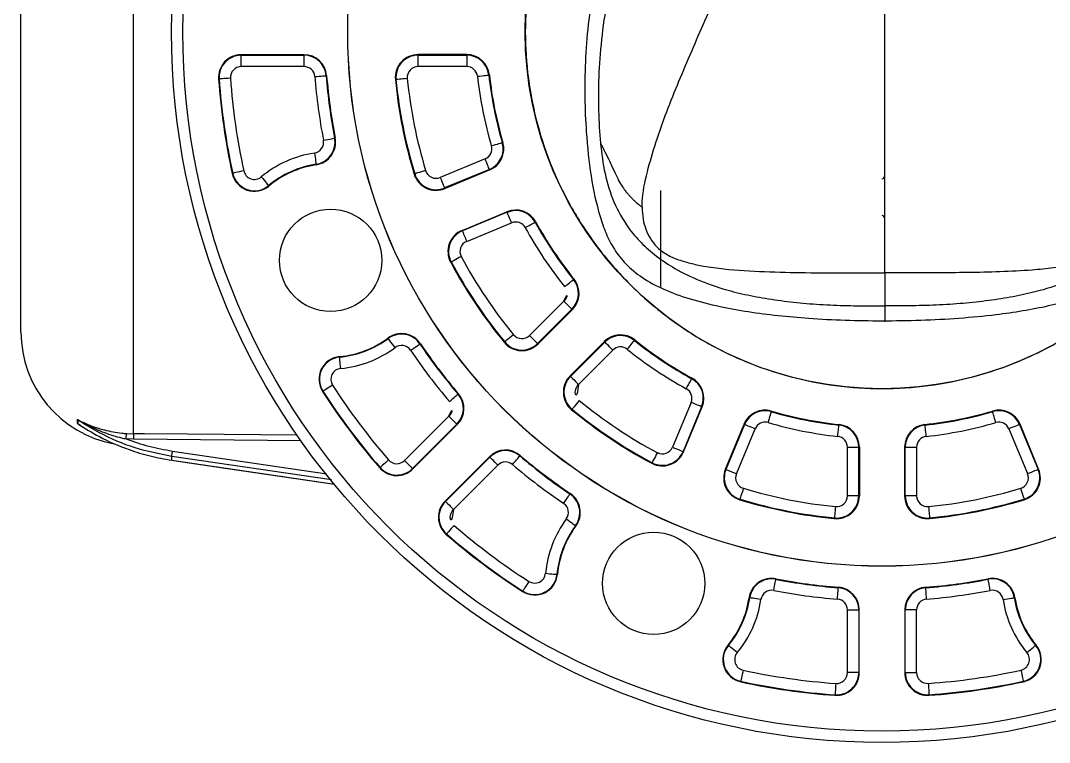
# Model space of a CAD drawing. Header units: millimetres. Extents: x 441156 to 441876, y 4514765 to 4515211.
# Drawn here: x 441241.6366 to 441241.8732, y 4514794.3662 to 4514794.5322 of the extents above; entities that cross this region are included whole.
import ezdxf

# ---------------------------------------------------------------- set-up
doc = ezdxf.new("R2010")
doc.units = ezdxf.units.MM
doc.layers.add('-LYNKA_PISCINA', color=7, linetype='Continuous', lineweight=18)
doc.layers.add('05 ESQUEMAS HIDRAULICOS nuevos_dwg _6_', color=7, linetype='Continuous', lineweight=18, true_color=0x767676)

# ---------------------------------------------------------------- blocks, each defined once
blk = doc.blocks.new('05 ESQUEMAS HIDRAULICOS nuevos_dwg_A$C47CE04E0-1107655-01_ARQ_CUARTO DEPURADORA')
at = {"layer": '-LYNKA_PISCINA', "lineweight": 25}
for p, q in [((53.379, 41.113), (53.379, 86.069)), ((68.579, 42.152), (68.579, 41.57)), ((54.376, 39.503), (54.376, 39.571)), ((54.382, 39.568), (54.382, 39.499)), ((58.312, 39.201), (55.361, 39.227)), ((58.842, 38.511), (56.033, 38.925)), ((56.033, 38.858), (58.9, 38.435))]:
    blk.add_line(p, q, dxfattribs=at)
at = {"layer": '-LYNKA_PISCINA', "lineweight": 25, "flags": 128}
for points in [[(58.24, 39.296), (56.311, 39.313), (55.551, 39.32), (55.361, 39.321), (55.361, 39.318), (55.361, 39.311), (55.361, 39.302), (55.361, 39.29), (55.361, 39.276), (55.361, 39.261), (55.361, 39.244), (55.361, 39.227), (55.229, 39.232), (55.23, 39.249), (55.231, 39.266), (55.233, 39.281), (55.234, 39.295), (55.234, 39.307), (55.235, 39.316), (55.236, 39.323), (55.236, 39.326), (55.361, 39.321), (55.361, 60.409), (55.236, 60.409)], [(58.36, 45.982), (58.36, 45.782), (57.257, 45.782), (57.257, 45.982)], [(61.223, 45.982), (61.223, 45.782), (60.368, 45.782), (60.368, 45.982)], [(58.551, 45.606), (58.59, 45.609), (58.627, 45.612), (58.661, 45.615), (58.691, 45.617), (58.716, 45.619), (58.735, 45.621), (58.746, 45.622), (58.75, 45.622), (58.759, 45.623)], [(61.413, 45.612), (61.451, 45.616), (61.488, 45.62), (61.523, 45.624), (61.553, 45.627), (61.577, 45.63), (61.596, 45.632), (61.607, 45.633), (61.611, 45.634), (61.622, 45.635)], [(57.066, 45.578), (57.028, 45.575), (56.991, 45.572), (56.956, 45.57), (56.926, 45.568), (56.901, 45.566), (56.883, 45.565), (56.871, 45.564), (56.867, 45.564), (56.858, 45.563)], [(60.178, 45.573), (60.139, 45.569), (60.102, 45.565), (60.068, 45.562), (60.038, 45.559), (60.013, 45.556), (59.994, 45.555), (59.983, 45.553), (59.979, 45.553), (59.968, 45.552)], [(58.703, 44.486), (58.741, 44.493), (58.778, 44.501), (58.812, 44.507), (58.841, 44.513), (58.866, 44.518), (58.884, 44.521), (58.895, 44.523), (58.9, 44.524), (58.908, 44.526)], [(61.656, 44.388), (61.693, 44.399), (61.729, 44.409), (61.762, 44.419), (61.791, 44.427), (61.815, 44.434), (61.833, 44.439), (61.844, 44.443), (61.848, 44.444), (61.858, 44.447)], [(58.544, 44.26), (58.55, 44.222), (58.555, 44.185), (58.56, 44.151), (58.565, 44.121), (58.569, 44.097), (58.571, 44.078), (58.573, 44.067), (58.574, 44.063), (58.575, 44.054)], [(61.622, 43.973), (61.621, 43.977), (61.616, 43.987), (61.609, 44.005), (61.6, 44.028), (61.588, 44.055), (61.575, 44.087), (61.561, 44.122), (61.546, 44.158), (60.756, 43.831), (60.771, 43.795), (60.785, 43.76), (60.799, 43.728), (60.81, 43.701), (60.82, 43.678), (60.827, 43.66), (60.831, 43.65), (60.833, 43.646)], [(57.3, 43.948), (57.262, 43.94), (57.226, 43.932), (57.192, 43.925), (57.163, 43.919), (57.138, 43.913), (57.12, 43.909), (57.109, 43.907), (57.105, 43.906), (57.096, 43.904)], [(57.609, 43.842), (57.634, 43.812), (57.658, 43.783), (57.68, 43.757), (57.699, 43.734), (57.715, 43.714), (57.727, 43.7), (57.734, 43.691), (57.737, 43.688), (57.743, 43.681)], [(60.5, 43.952), (60.463, 43.94), (60.427, 43.93), (60.394, 43.92), (60.365, 43.911), (60.342, 43.904), (60.324, 43.898), (60.313, 43.895), (60.309, 43.894), (60.299, 43.89)], [(61.146, 42.891), (61.147, 42.887), (61.152, 42.876), (61.159, 42.859), (61.168, 42.836), (61.18, 42.808), (61.193, 42.776), (61.207, 42.742), (61.222, 42.706), (62.012, 43.033), (61.997, 43.069), (61.983, 43.103), (61.969, 43.135), (61.958, 43.163), (61.948, 43.186), (61.941, 43.203), (61.937, 43.214), (61.935, 43.218), (61.146, 42.891), (61.142, 42.9), (61.931, 43.227), (61.935, 43.218)], [(62.253, 42.948), (62.287, 42.967), (62.319, 42.985), (62.35, 43.001), (62.376, 43.016), (62.398, 43.028), (62.414, 43.037), (62.424, 43.042), (62.428, 43.044), (62.437, 43.049)], [(61.127, 42.439), (61.092, 42.421), (61.059, 42.403), (61.029, 42.387), (61.002, 42.373), (60.98, 42.361), (60.964, 42.352), (60.954, 42.347), (60.95, 42.345), (60.941, 42.34)], [(62.946, 41.91), (62.976, 41.935), (63.005, 41.958), (63.032, 41.979), (63.056, 41.998), (63.075, 42.014), (63.09, 42.026), (63.099, 42.033), (63.102, 42.035), (63.11, 42.042)], [(68.266, 42.152), (68.579, 42.152), (68.579, 41.57), (68.579, 41.293)], [(62.469, 40.91), (63.074, 41.514), (63.081, 41.506), (62.477, 40.902), (62.469, 40.91), (62.466, 40.913), (62.458, 40.921), (62.445, 40.934), (62.427, 40.951), (62.406, 40.973), (62.382, 40.997), (62.355, 41.024), (62.328, 41.051), (62.932, 41.655), (62.96, 41.628), (62.986, 41.601), (63.01, 41.577), (63.032, 41.556), (63.049, 41.538), (63.062, 41.525), (63.071, 41.517), (63.074, 41.514)], [(59.962, 40.837), (59.939, 40.869), (59.917, 40.899), (59.896, 40.926), (59.878, 40.951), (59.863, 40.971), (59.852, 40.986), (59.845, 40.995), (59.843, 40.998), (59.838, 41.005)], [(62.045, 41.065), (62.015, 41.04), (61.986, 41.017), (61.959, 40.995), (61.936, 40.976), (61.917, 40.96), (61.902, 40.948), (61.893, 40.941), (61.89, 40.938), (61.882, 40.931)], [(63.047, 40.332), (63.05, 40.329), (63.058, 40.32), (63.072, 40.307), (63.089, 40.29), (63.111, 40.268), (63.135, 40.244), (63.161, 40.218), (63.189, 40.19), (63.793, 40.794), (63.766, 40.822), (63.739, 40.848), (63.715, 40.873), (63.693, 40.894), (63.676, 40.912), (63.663, 40.925), (63.654, 40.933), (63.652, 40.936), (63.644, 40.943), (63.04, 40.339), (63.047, 40.332), (63.652, 40.936)], [(64.048, 40.808), (64.072, 40.839), (64.096, 40.868), (64.117, 40.895), (64.136, 40.918), (64.152, 40.938), (64.163, 40.952), (64.171, 40.961), (64.173, 40.964), (64.18, 40.972)], [(60.234, 40.791), (60.266, 40.812), (60.297, 40.833), (60.326, 40.852), (60.351, 40.869), (60.371, 40.883), (60.387, 40.894), (60.396, 40.9), (60.4, 40.902), (60.407, 40.907)], [(59.005, 40.473), (59.001, 40.511), (58.998, 40.548), (58.995, 40.583), (58.992, 40.613), (58.99, 40.637), (58.988, 40.656), (58.987, 40.668), (58.986, 40.672), (58.986, 40.68)], [(65.086, 40.115), (65.104, 40.149), (65.122, 40.182), (65.139, 40.212), (65.153, 40.238), (65.165, 40.26), (65.174, 40.276), (65.18, 40.287), (65.182, 40.29), (65.187, 40.299)], [(58.862, 40.179), (58.829, 40.158), (58.798, 40.138), (58.769, 40.119), (58.743, 40.103), (58.722, 40.089), (58.707, 40.079), (58.697, 40.073), (58.694, 40.071), (58.686, 40.066)], [(60.918, 39.891), (60.948, 39.916), (60.976, 39.94), (61.002, 39.963), (61.025, 39.982), (61.044, 39.998), (61.058, 40.011), (61.067, 40.018), (61.07, 40.021), (61.077, 40.026)], [(63.203, 39.907), (63.178, 39.877), (63.154, 39.848), (63.132, 39.822), (63.113, 39.798), (63.097, 39.779), (63.086, 39.765), (63.078, 39.756), (63.076, 39.753), (63.069, 39.744)], [(65.355, 39.797), (65.351, 39.799), (65.341, 39.803), (65.324, 39.811), (65.301, 39.82), (65.273, 39.832), (65.241, 39.845), (65.206, 39.859), (65.17, 39.874), (64.843, 39.085), (64.879, 39.07), (64.914, 39.055), (64.946, 39.042), (64.974, 39.031), (64.997, 39.021), (65.014, 39.014), (65.024, 39.01), (65.028, 39.008), (65.038, 39.004), (65.365, 39.793), (65.355, 39.797), (65.028, 39.008)], [(66.526, 39.519), (66.536, 39.556), (66.547, 39.592), (66.556, 39.625), (66.565, 39.654), (66.572, 39.678), (66.577, 39.695), (66.58, 39.707), (66.581, 39.711), (66.584, 39.721)], [(70.532, 39.519), (70.521, 39.556), (70.511, 39.592), (70.501, 39.625), (70.493, 39.654), (70.486, 39.678), (70.481, 39.695), (70.477, 39.707), (70.476, 39.711), (70.473, 39.721)], [(60.27, 38.71), (60.276, 38.704), (61.056, 39.484), (61.05, 39.49), (60.27, 38.71), (60.267, 38.713), (60.259, 38.721), (60.245, 38.734), (60.228, 38.752), (60.206, 38.773), (60.182, 38.798), (60.156, 38.824), (60.128, 38.851), (60.908, 39.631), (60.936, 39.604), (60.962, 39.578), (60.986, 39.553), (61.008, 39.532), (61.025, 39.514), (61.038, 39.501), (61.047, 39.493), (61.05, 39.49)], [(65.783, 38.695), (65.787, 38.694), (65.798, 38.689), (65.815, 38.682), (65.838, 38.672), (65.866, 38.661), (65.898, 38.648), (65.932, 38.633), (65.968, 38.619), (66.295, 39.408), (66.259, 39.423), (66.225, 39.437), (66.193, 39.45), (66.165, 39.462), (66.142, 39.472), (66.125, 39.479), (66.114, 39.483), (66.111, 39.485), (65.783, 38.695), (65.774, 38.699), (66.101, 39.489), (66.111, 39.485)], [(67.75, 39.275), (67.754, 39.314), (67.758, 39.351), (67.762, 39.385), (67.765, 39.415), (67.768, 39.44), (67.77, 39.458), (67.771, 39.47), (67.771, 39.474), (67.773, 39.484)], [(69.308, 39.275), (69.304, 39.314), (69.3, 39.351), (69.296, 39.385), (69.293, 39.415), (69.29, 39.44), (69.288, 39.458), (69.287, 39.47), (69.286, 39.474), (69.285, 39.484)], [(70.947, 39.485), (70.943, 39.483), (70.933, 39.479), (70.916, 39.472), (70.893, 39.462), (70.865, 39.45), (70.833, 39.437), (70.798, 39.423), (70.763, 39.408), (71.09, 38.619), (71.125, 38.633), (71.16, 38.648), (71.192, 38.661), (71.22, 38.672), (71.243, 38.682), (71.26, 38.689), (71.27, 38.694), (71.274, 38.695)], [(56.033, 38.858), (56.033, 38.858), (56.033, 38.925), (56.033, 38.929), (56.034, 38.936), (56.035, 38.945), (56.037, 38.956), (56.039, 38.97), (56.041, 38.985), (56.044, 39.002), (56.046, 39.019), (58.759, 38.618)], [(62.029, 38.781), (62.054, 38.81), (62.078, 38.839), (62.1, 38.865), (62.12, 38.888), (62.136, 38.907), (62.148, 38.921), (62.156, 38.93), (62.158, 38.933), (62.164, 38.939)], [(64.577, 38.989), (64.558, 38.955), (64.541, 38.922), (64.525, 38.891), (64.51, 38.865), (64.499, 38.843), (64.49, 38.826), (64.484, 38.816), (64.482, 38.813), (64.478, 38.803)], [(68.12, 38.23), (68.12, 39.085), (68.131, 39.085), (68.131, 38.23), (68.12, 38.23), (67.92, 38.23), (67.92, 39.085), (68.12, 39.085)], [(68.938, 39.085), (69.138, 39.085), (69.138, 38.23), (68.938, 38.23)], [(56.033, 38.858), (56.221, 38.831), (56.972, 38.72), (58.899, 38.436)], [(59.848, 38.861), (59.819, 38.836), (59.791, 38.811), (59.765, 38.789), (59.742, 38.769), (59.723, 38.753), (59.709, 38.741), (59.701, 38.733), (59.697, 38.73), (59.691, 38.725)], [(60.848, 38.132), (60.851, 38.129), (60.859, 38.121), (60.872, 38.108), (60.89, 38.09), (60.911, 38.069), (60.935, 38.044), (60.962, 38.018), (60.989, 37.991), (61.769, 38.771), (61.742, 38.798), (61.715, 38.824), (61.691, 38.849), (61.67, 38.87), (61.652, 38.888), (61.639, 38.901), (61.631, 38.909), (61.628, 38.912)], [(62.928, 38.096), (62.95, 38.128), (62.971, 38.159), (62.99, 38.188), (63.007, 38.213), (63.021, 38.234), (63.031, 38.249), (63.038, 38.259), (63.04, 38.262), (63.045, 38.269)], [(66.089, 38.362), (66.078, 38.325), (66.067, 38.29), (66.057, 38.257), (66.048, 38.228), (66.041, 38.204), (66.036, 38.186), (66.032, 38.175), (66.031, 38.171), (66.028, 38.161)], [(70.968, 38.362), (70.98, 38.325), (70.991, 38.29), (71.001, 38.257), (71.009, 38.228), (71.017, 38.204), (71.022, 38.186), (71.025, 38.175), (71.027, 38.171), (71.03, 38.161)], [(67.71, 38.04), (67.706, 38.001), (67.703, 37.964), (67.699, 37.93), (67.696, 37.9), (67.694, 37.875), (67.692, 37.857), (67.691, 37.845), (67.691, 37.841), (67.69, 37.831)], [(69.348, 38.04), (69.351, 38.001), (69.355, 37.964), (69.358, 37.93), (69.361, 37.9), (69.364, 37.875), (69.366, 37.857), (69.367, 37.845), (69.367, 37.841), (69.368, 37.831)], [(60.999, 37.711), (60.974, 37.681), (60.949, 37.653), (60.927, 37.627), (60.907, 37.604), (60.89, 37.586), (60.878, 37.572), (60.871, 37.563), (60.868, 37.56), (60.862, 37.553)], [(62.975, 37.824), (63.006, 37.801), (63.036, 37.779), (63.064, 37.758), (63.088, 37.74), (63.108, 37.726), (63.123, 37.715), (63.133, 37.708), (63.136, 37.705), (63.143, 37.7)], [(62.61, 36.867), (62.649, 36.864), (62.686, 36.86), (62.72, 36.857), (62.75, 36.854), (62.775, 36.852), (62.794, 36.85), (62.805, 36.849), (62.809, 36.849), (62.818, 36.848)], [(66.624, 36.565), (66.631, 36.604), (66.638, 36.64), (66.645, 36.674), (66.651, 36.704), (66.655, 36.728), (66.659, 36.746), (66.661, 36.758), (66.662, 36.762), (66.663, 36.77)], [(70.434, 36.565), (70.427, 36.604), (70.42, 36.64), (70.413, 36.674), (70.407, 36.704), (70.403, 36.728), (70.399, 36.746), (70.397, 36.758), (70.396, 36.762), (70.394, 36.77)], [(62.316, 36.724), (62.295, 36.691), (62.275, 36.66), (62.257, 36.631), (62.24, 36.606), (62.227, 36.585), (62.217, 36.569), (62.21, 36.559), (62.208, 36.556), (62.203, 36.548)], [(67.744, 36.413), (67.747, 36.452), (67.75, 36.489), (67.753, 36.524), (67.755, 36.554), (67.757, 36.578), (67.758, 36.597), (67.759, 36.609), (67.76, 36.613), (67.76, 36.621)], [(69.314, 36.413), (69.311, 36.452), (69.308, 36.489), (69.305, 36.524), (69.303, 36.554), (69.301, 36.578), (69.299, 36.597), (69.299, 36.609), (69.298, 36.613), (69.298, 36.621)], [(66.398, 36.406), (66.36, 36.412), (66.323, 36.418), (66.289, 36.423), (66.259, 36.427), (66.234, 36.431), (66.216, 36.434), (66.204, 36.435), (66.2, 36.436), (66.192, 36.437)], [(70.66, 36.406), (70.698, 36.412), (70.735, 36.418), (70.769, 36.423), (70.799, 36.427), (70.823, 36.431), (70.842, 36.434), (70.853, 36.435), (70.857, 36.436), (70.866, 36.437)], [(68.12, 35.12), (68.129, 35.12), (68.129, 36.223), (68.12, 36.223), (68.12, 35.12), (67.92, 35.12), (67.92, 36.223), (68.12, 36.223)], [(68.938, 35.12), (69.138, 35.12), (69.138, 36.223), (68.938, 36.223)], [(65.98, 35.472), (65.95, 35.496), (65.921, 35.52), (65.895, 35.542), (65.871, 35.562), (65.852, 35.577), (65.838, 35.589), (65.829, 35.597), (65.826, 35.599), (65.819, 35.605)], [(71.078, 35.472), (71.108, 35.496), (71.137, 35.52), (71.163, 35.542), (71.187, 35.562), (71.206, 35.577), (71.22, 35.589), (71.229, 35.597), (71.232, 35.599), (71.239, 35.605)], [(66.086, 35.163), (66.078, 35.125), (66.07, 35.088), (66.063, 35.055), (66.056, 35.025), (66.051, 35.001), (66.047, 34.983), (66.045, 34.971), (66.044, 34.967), (66.042, 34.959)], [(70.972, 35.163), (70.98, 35.125), (70.988, 35.088), (70.995, 35.055), (71.002, 35.025), (71.007, 35.001), (71.011, 34.983), (71.013, 34.971), (71.014, 34.967), (71.016, 34.959)], [(67.715, 34.929), (67.713, 34.89), (67.71, 34.853), (67.708, 34.819), (67.705, 34.788), (67.704, 34.764), (67.702, 34.745), (67.701, 34.733), (67.701, 34.729), (67.701, 34.721)], [(69.342, 34.929), (69.345, 34.89), (69.348, 34.853), (69.35, 34.819), (69.352, 34.788), (69.354, 34.764), (69.355, 34.745), (69.356, 34.733), (69.357, 34.729), (69.357, 34.721)]]:
    blk.add_lwpolyline(points, dxfattribs=at)
for points in [[(57.257, 45.991), (57.257, 45.982), (58.36, 45.982), (58.36, 45.991)], [(60.368, 45.993), (60.368, 45.982), (61.223, 45.982), (61.223, 45.993)], [(61.626, 43.963), (61.622, 43.973), (60.833, 43.646), (60.837, 43.636)], [(70.957, 39.489), (70.947, 39.485), (71.274, 38.695), (71.284, 38.699)], [(60.841, 38.138), (60.848, 38.132), (61.628, 38.912), (61.621, 38.918)], [(68.927, 38.23), (68.938, 38.23), (68.938, 39.085), (68.927, 39.085)], [(68.929, 35.12), (68.938, 35.12), (68.938, 36.223), (68.929, 36.223)]]:
    blk.add_lwpolyline(points, close=True, dxfattribs=at)
at = {"layer": '-LYNKA_PISCINA', "lineweight": 25}
for centre, radius in [((68.529, 46.391), 12.5), ((68.529, 46.391), 12.3), ((68.529, 46.391), 9.4), ((68.529, 46.391), 9.398), ((68.529, 46.391), 6.277), ((58.828, 42.373), 0.9), ((64.511, 36.69), 0.9)]:
    blk.add_circle(centre, radius, dxfattribs=at)
for centre, radius, start, end in [((57.257, 45.591), 0.4, 90, 184.0597), ((57.257, 45.591), 0.391, 90, 184.0597), ((58.36, 45.591), 0.4, 4.4984, 90), ((58.36, 45.591), 0.391, 4.4984, 90), ((60.368, 45.591), 0.402, 90, 185.5987), ((60.368, 45.591), 0.391, 90, 185.5987), ((61.223, 45.591), 0.402, 6.2487, 90), ((61.223, 45.591), 0.391, 6.2487, 90), ((57.257, 45.591), 0.191, 90, 184.0597), ((58.36, 45.591), 0.191, 4.4984, 90), ((68.529, 46.391), 9.809, 184.4984, 190.9734), ((68.529, 46.391), 9.8, 184.4984, 190.9734), ((60.368, 45.591), 0.191, 90, 185.5987), ((61.223, 45.591), 0.191, 6.2487, 90), ((68.529, 46.391), 6.959, 186.2487, 196.2513), ((68.529, 46.391), 6.948, 186.2487, 196.2513), ((68.529, 46.391), 11.7, 184.0597, 192.2733), ((68.529, 46.391), 11.691, 184.0597, 192.2733), ((68.529, 46.391), 11.491, 184.0597, 192.2733), ((68.529, 46.391), 10.009, 184.4984, 190.9734), ((68.529, 46.391), 8.602, 185.5987, 196.9013), ((68.529, 46.391), 8.591, 185.5987, 196.9013), ((68.529, 46.391), 8.391, 185.5987, 196.9013), ((68.529, 46.391), 7.159, 186.2487, 196.2513), ((58.515, 44.45), 0.191, 278.5653, 10.9734), ((58.515, 44.45), 0.391, 278.5653, 10.9734), ((58.515, 44.45), 0.4, 278.5653, 10.9734), ((61.473, 44.334), 0.191, 292.5, 16.2513), ((61.473, 44.334), 0.391, 292.5, 16.2513), ((61.473, 44.334), 0.402, 292.5, 16.2513), ((58.828, 42.373), 1.909, 98.5653, 129.6854), ((58.828, 42.373), 1.709, 98.5653, 129.6854), ((58.828, 42.373), 1.7, 98.5653, 129.6854), ((57.487, 43.989), 0.4, 192.2733, 309.6854), ((57.487, 43.989), 0.391, 192.2733, 309.6854), ((57.487, 43.989), 0.191, 192.2733, 309.6854), ((60.683, 44.007), 0.402, 196.9013, 292.5), ((60.683, 44.007), 0.391, 196.9013, 292.5), ((60.683, 44.007), 0.191, 196.9013, 292.5), ((68.529, 43.858), 0.05, 270.5, 0), ((62.085, 42.856), 0.402, 28.7487, 112.5), ((62.085, 42.856), 0.391, 28.7487, 112.5), ((68.529, 43.109), 0.05, 0, 89.5), ((62.085, 42.856), 0.191, 28.7487, 112.5), ((68.529, 46.391), 7.159, 208.7487, 218.7513), ((68.529, 46.391), 6.959, 208.7487, 218.7513), ((68.529, 46.391), 6.948, 208.7487, 218.7513), ((61.295, 42.529), 0.402, 112.5, 208.0987), ((61.295, 42.529), 0.391, 112.5, 208.0987), ((61.295, 42.529), 0.191, 112.5, 208.0987), ((68.529, 46.391), 8.391, 208.0987, 219.4013), ((68.529, 46.391), 8.602, 208.0987, 219.4013), ((68.529, 46.391), 8.591, 208.0987, 219.4013), ((62.797, 41.791), 0.391, 315, 38.7513), ((62.797, 41.791), 0.402, 315, 38.7513), ((62.797, 41.791), 0.191, 315, 38.7513), ((55.379, 41.113), 2, 180, 259.6287), ((58.828, 42.373), 1.7, 275.3146, 306.4347), ((58.828, 42.373), 1.709, 275.3146, 306.4347), ((60.075, 40.684), 0.4, 34.0266, 126.4347), ((60.075, 40.684), 0.391, 34.0266, 126.4347), ((62.193, 41.186), 0.402, 219.4013, 315), ((62.193, 41.186), 0.391, 219.4013, 315), ((62.193, 41.186), 0.191, 219.4013, 315), ((63.928, 40.659), 0.402, 51.2487, 135), ((63.928, 40.659), 0.391, 51.2487, 135), ((68.529, 46.391), 6.959, 231.2487, 241.2513), ((68.529, 46.391), 6.948, 231.2487, 241.2513), ((58.828, 42.373), 1.909, 275.3146, 306.4347), ((60.075, 40.684), 0.191, 34.0266, 126.4347), ((68.529, 46.391), 10.009, 214.0266, 220.5016), ((68.529, 46.391), 9.809, 214.0266, 220.5016), ((68.529, 46.391), 9.8, 214.0266, 220.5016), ((63.928, 40.659), 0.191, 51.2487, 135), ((68.529, 46.391), 7.159, 231.2487, 241.2513), ((59.023, 40.282), 0.4, 95.3146, 212.7267), ((59.023, 40.282), 0.391, 95.3146, 212.7267), ((59.023, 40.282), 0.191, 95.3146, 212.7267), ((63.324, 40.055), 0.402, 135, 230.5987), ((63.324, 40.055), 0.391, 135, 230.5987), ((63.324, 40.055), 0.191, 135, 230.5987), ((64.994, 39.947), 0.391, 337.5, 61.2513), ((64.994, 39.947), 0.402, 337.5, 61.2513), ((68.529, 46.391), 11.7, 212.7267, 220.9403), ((68.529, 46.391), 11.691, 212.7267, 220.9403), ((68.529, 46.391), 11.491, 212.7267, 220.9403), ((60.773, 39.767), 0.391, 315, 40.5016), ((60.773, 39.767), 0.4, 315, 40.5016), ((64.994, 39.947), 0.191, 337.5, 61.2513), ((60.773, 39.767), 0.191, 315, 40.5016), ((68.529, 46.391), 8.391, 230.5987, 241.9013), ((68.529, 46.391), 8.602, 230.5987, 241.9013), ((68.529, 46.391), 8.591, 230.5987, 241.9013), ((66.472, 39.335), 0.402, 73.7487, 157.5), ((66.472, 39.335), 0.391, 73.7487, 157.5), ((68.529, 46.391), 6.959, 253.7487, 263.7513), ((68.529, 46.391), 6.948, 253.7487, 263.7513), ((68.529, 46.391), 6.948, 276.2487, 286.2513), ((68.529, 46.391), 6.959, 276.2487, 286.2513), ((70.586, 39.335), 0.402, 22.5, 106.2513), ((70.586, 39.335), 0.391, 22.5, 106.2513), ((54.328, 39.487), 0.0971, 56.3414, 60.0718), ((54.328, 39.419), 0.0964, 56.2576, 60.0179), ((66.472, 39.335), 0.191, 73.7487, 157.5), ((68.529, 46.391), 7.159, 253.7487, 263.7513), ((67.729, 39.085), 0.391, 0, 83.7513), ((67.729, 39.085), 0.402, 0, 83.7513), ((69.329, 39.085), 0.402, 96.2487, 180), ((69.329, 39.085), 0.391, 96.2487, 180), ((68.529, 46.391), 7.159, 276.2487, 286.2513), ((70.586, 39.335), 0.191, 22.5, 106.2513), ((67.729, 39.085), 0.191, 0, 83.7513), ((69.329, 39.085), 0.191, 96.2487, 180), ((61.904, 38.635), 0.4, 49.4984, 135), ((61.904, 38.635), 0.391, 49.4984, 135), ((68.529, 46.391), 9.809, 229.4984, 235.9734), ((68.529, 46.391), 9.8, 229.4984, 235.9734), ((64.667, 39.158), 0.402, 241.9013, 337.5), ((64.667, 39.158), 0.391, 241.9013, 337.5), ((64.667, 39.158), 0.191, 241.9013, 337.5), ((59.993, 38.987), 0.191, 220.9403, 315), ((61.904, 38.635), 0.191, 49.4984, 135), ((68.529, 46.391), 10.009, 229.4984, 235.9734), ((59.993, 38.987), 0.4, 220.9403, 315), ((59.993, 38.987), 0.391, 220.9403, 315), ((66.145, 38.545), 0.402, 157.5, 253.0987), ((66.145, 38.545), 0.391, 157.5, 253.0987), ((66.145, 38.545), 0.191, 157.5, 253.0987), ((70.913, 38.545), 0.191, 286.9013, 22.5), ((70.913, 38.545), 0.391, 286.9013, 22.5), ((70.913, 38.545), 0.402, 286.9013, 22.5), ((62.821, 37.938), 0.391, 323.5653, 55.9734), ((62.821, 37.938), 0.4, 323.5653, 55.9734), ((68.529, 46.391), 8.391, 253.0987, 264.4013), ((67.729, 38.23), 0.402, 264.4013, 0), ((67.729, 38.23), 0.391, 264.4013, 0), ((67.729, 38.23), 0.191, 264.4013, 0), ((69.329, 38.23), 0.402, 180, 275.5987), ((69.329, 38.23), 0.391, 180, 275.5987), ((69.329, 38.23), 0.191, 180, 275.5987), ((68.529, 46.391), 8.391, 275.5987, 286.9013), ((61.124, 37.855), 0.4, 135, 229.0597), ((61.124, 37.855), 0.391, 135, 229.0597), ((62.821, 37.938), 0.191, 323.5653, 55.9734), ((68.529, 46.391), 8.602, 253.0987, 264.4013), ((68.529, 46.391), 8.591, 253.0987, 264.4013), ((68.529, 46.391), 8.591, 275.5987, 286.9013), ((68.529, 46.391), 8.602, 275.5987, 286.9013), ((61.124, 37.855), 0.191, 135, 229.0597), ((68.529, 46.391), 11.491, 229.0597, 237.2733), ((64.511, 36.69), 1.909, 143.5653, 174.6854), ((64.511, 36.69), 1.709, 143.5653, 174.6854), ((64.511, 36.69), 1.7, 143.5653, 174.6854), ((68.529, 46.391), 11.7, 229.0597, 237.2733), ((68.529, 46.391), 11.691, 229.0597, 237.2733), ((62.42, 36.885), 0.4, 237.2733, 354.6854), ((62.42, 36.885), 0.391, 237.2733, 354.6854), ((62.42, 36.885), 0.191, 237.2733, 354.6854), ((66.587, 36.378), 0.4, 79.0266, 171.4347), ((66.587, 36.378), 0.391, 79.0266, 171.4347), ((68.529, 46.391), 9.809, 259.0266, 265.5016), ((68.529, 46.391), 9.8, 259.0266, 265.5016), ((68.529, 46.391), 9.8, 274.4984, 280.9734), ((68.529, 46.391), 9.809, 274.4984, 280.9734), ((70.47, 36.378), 0.4, 8.5653, 100.9734), ((70.47, 36.378), 0.391, 8.5653, 100.9734), ((66.587, 36.378), 0.191, 79.0266, 171.4347), ((68.529, 46.391), 10.009, 259.0266, 265.5016), ((67.729, 36.223), 0.4, 0, 85.5016), ((67.729, 36.223), 0.391, 0, 85.5016), ((69.329, 36.223), 0.4, 94.4984, 180), ((69.329, 36.223), 0.391, 94.4984, 180), ((68.529, 46.391), 10.009, 274.4984, 280.9734), ((70.47, 36.378), 0.191, 8.5653, 100.9734), ((64.511, 36.69), 1.7, 320.3146, 351.4347), ((64.511, 36.69), 1.709, 320.3146, 351.4347), ((64.511, 36.69), 1.909, 320.3146, 351.4347), ((67.729, 36.223), 0.191, 0, 85.5016), ((69.329, 36.223), 0.191, 94.4984, 180), ((72.547, 36.69), 1.909, 188.5653, 219.6854), ((72.547, 36.69), 1.709, 188.5653, 219.6854), ((72.547, 36.69), 1.7, 188.5653, 219.6854), ((66.127, 35.349), 0.4, 140.3146, 257.7267), ((66.127, 35.349), 0.391, 140.3146, 257.7267), ((70.931, 35.349), 0.391, 282.2733, 39.6854), ((70.931, 35.349), 0.4, 282.2733, 39.6854), ((66.127, 35.349), 0.191, 140.3146, 257.7267), ((70.931, 35.349), 0.191, 282.2733, 39.6854), ((68.529, 46.391), 11.491, 257.7267, 265.9403), ((67.729, 35.12), 0.4, 265.9403, 0), ((67.729, 35.12), 0.391, 265.9403, 0), ((67.729, 35.12), 0.191, 265.9403, 0), ((69.329, 35.12), 0.4, 180, 274.0597), ((69.329, 35.12), 0.391, 180, 274.0597), ((69.329, 35.12), 0.191, 180, 274.0597), ((68.529, 46.391), 11.491, 274.0597, 282.2733), ((68.529, 46.391), 11.7, 257.7267, 265.9403), ((68.529, 46.391), 11.691, 257.7267, 265.9403), ((68.529, 46.391), 11.691, 274.0597, 282.2733), ((68.529, 46.391), 11.7, 274.0597, 282.2733)]:
    blk.add_arc(centre, radius, start, end, dxfattribs=at)
for points, knots in [([(74.804, 46.391), (74.794, 46.665), (74.773, 47.213), (74.606, 48.02), (74.343, 48.799), (73.979, 49.538), (73.521, 50.222), (72.979, 50.841), (72.36, 51.384), (71.675, 51.841), (70.937, 52.205), (70.158, 52.47), (69.35, 52.63), (68.529, 52.684), (67.708, 52.63), (66.9, 52.47), (66.121, 52.205), (65.382, 51.841), (64.698, 51.384), (64.079, 50.841), (63.536, 50.222), (63.079, 49.538), (62.715, 48.799), (62.45, 48.02), (62.29, 47.213), (62.254, 46.665), (62.254, 46.391)], [0, 0, 0, 0, 0.0208334, 0.0416667, 0.0625, 0.0833334, 0.1041667, 0.125, 0.1458334, 0.1666666, 0.1875, 0.2083334, 0.2291666, 0.2500001, 0.2708334, 0.2916667, 0.3124999, 0.3333334, 0.3541667, 0.3750001, 0.3958333, 0.4166666, 0.4375, 0.4583334, 0.4791666, 0.5, 0.5, 0.5, 0.5]), ([(68.522, 52.225), (68.505, 52.224), (68.254, 52.223), (67.824, 52.199), (67.239, 52.116), (66.776, 52.009), (66.379, 51.896), (66.049, 51.761), (65.778, 51.548), (65.421, 51.175), (64.967, 50.657), (64.486, 49.97), (64.101, 49.267), (63.813, 48.561), (63.598, 47.865), (63.449, 47.183), (63.353, 46.512), (63.304, 45.86), (63.295, 45.229), (63.326, 44.551), (63.4, 43.846), (63.524, 43.264), (63.668, 42.846), (63.811, 42.565), (64.014, 42.302), (64.299, 42.064), (64.679, 41.857), (65.146, 41.689), (65.65, 41.561), (66.174, 41.467), (66.698, 41.399), (67.269, 41.349), (67.881, 41.316), (68.313, 41.311), (68.529, 41.309)], [0.5, 0.5, 0.5, 0.5, 0.5011551, 0.5164529, 0.5282009, 0.5399459, 0.5478423, 0.5556891, 0.5636605, 0.5716931, 0.5926464, 0.6136574, 0.6345947, 0.655109, 0.6756959, 0.6963107, 0.7168632, 0.7382036, 0.7595648, 0.7809115, 0.8105701, 0.840218, 0.8536306, 0.8670509, 0.8804215, 0.8941821, 0.9079235, 0.921664, 0.9354114, 0.9474895, 0.9596124, 0.9717069, 0.9858518, 1, 1, 1, 1]), ([(68.529, 41.309), (68.756, 41.311), (69.212, 41.315), (69.886, 41.352), (70.487, 41.409), (71.012, 41.484), (71.463, 41.571), (71.919, 41.689), (72.359, 41.847), (72.753, 42.054), (73.046, 42.301), (73.298, 42.63), (73.495, 43.058), (73.634, 43.593), (73.708, 44.169), (73.753, 44.801), (73.775, 45.49), (73.743, 46.236), (73.651, 47.017), (73.496, 47.763), (73.286, 48.462), (73.034, 49.103), (72.715, 49.741), (72.352, 50.326), (71.945, 50.844), (71.607, 51.21), (71.346, 51.482), (71.156, 51.654), (70.905, 51.81), (70.59, 51.929), (70.231, 52.027), (69.759, 52.125), (69.189, 52.206), (68.739, 52.225), (68.522, 52.225)], [0, 0, 0, 0, 0.0149193, 0.0298761, 0.0447769, 0.0559863, 0.0672217, 0.078416, 0.092552, 0.106671, 0.1207512, 0.134854, 0.1574593, 0.1801541, 0.202919, 0.2256202, 0.2501848, 0.2747461, 0.2991494, 0.323545, 0.342184, 0.3608957, 0.3795805, 0.398183, 0.4130558, 0.4279436, 0.4339457, 0.4399448, 0.4458731, 0.4540558, 0.4622871, 0.4705168, 0.485811, 0.5, 0.5, 0.5, 0.5]), ([(68.579, 51.987), (68.371, 51.98), (67.956, 51.967), (67.393, 51.861), (66.9, 51.705), (66.454, 51.462), (66.033, 51.124), (65.611, 50.731), (65.181, 50.251), (64.764, 49.682), (64.389, 49.028), (64.084, 48.345), (63.851, 47.645), (63.686, 46.937), (63.586, 46.252), (63.541, 45.605), (63.535, 44.997), (63.562, 44.624), (63.575, 44.437)], [0, 0, 0, 0, 0.049275, 0.09851, 0.135931, 0.173213, 0.22276, 0.272476, 0.322104, 0.393171, 0.464505, 0.535679, 0.614038, 0.692666, 0.771404, 0.849912, 0.924954, 1, 1, 1, 1]), ([(68.579, 51.987), (68.787, 51.98), (69.202, 51.967), (69.765, 51.861), (70.258, 51.705), (70.704, 51.462), (71.125, 51.124), (71.547, 50.731), (71.977, 50.251), (72.394, 49.682), (72.769, 49.028), (73.074, 48.344), (73.307, 47.644), (73.472, 46.936), (73.572, 46.25), (73.617, 45.604), (73.623, 44.996), (73.596, 44.623), (73.583, 44.437)], [0, 0, 0, 0, 0.049274, 0.098508, 0.13593, 0.173214, 0.222762, 0.272478, 0.322108, 0.393187, 0.464534, 0.53572, 0.6141, 0.692749, 0.771507, 0.850036, 0.925016, 1, 1, 1, 1]), ([(68.579, 42.152), (68.579, 42.153), (68.579, 42.158), (68.579, 42.167), (68.579, 42.179), (68.579, 42.192), (68.579, 42.207), (68.579, 42.23), (68.579, 42.264), (68.579, 42.333), (68.579, 42.435), (68.579, 42.617), (68.579, 42.896), (68.579, 43.342), (68.579, 43.912), (68.579, 44.611), (68.579, 45.419), (68.579, 46.332), (68.579, 47.344), (68.579, 48.448), (68.579, 49.645), (68.579, 50.583), (68.579, 51.142), (68.579, 51.25)], [0, 0, 0, 0, 0.00584, 0.015735, 0.028259, 0.039639, 0.050281, 0.060569, 0.082528, 0.103268, 0.142347, 0.183344, 0.256526, 0.328592, 0.409885, 0.491631, 0.573484, 0.655142, 0.736619, 0.81799, 0.899304, 0.980551, 1, 1, 1, 1]), ([(68.579, 42.152), (68.579, 42.153), (68.579, 42.158), (68.579, 42.167), (68.579, 42.179), (68.579, 42.192), (68.579, 42.207), (68.579, 42.23), (68.579, 42.264), (68.579, 42.333), (68.579, 42.435), (68.579, 42.617), (68.579, 42.896), (68.579, 43.342), (68.579, 43.912), (68.579, 44.611), (68.579, 45.419), (68.579, 46.332), (68.579, 47.344), (68.579, 48.448), (68.579, 49.645), (68.579, 50.583), (68.579, 51.142), (68.579, 51.25)], [0, 0, 0, 0, 0.00584, 0.015735, 0.028259, 0.039639, 0.050281, 0.060569, 0.082528, 0.103268, 0.142347, 0.183344, 0.256526, 0.328592, 0.409885, 0.491631, 0.573484, 0.655142, 0.736619, 0.81799, 0.899304, 0.980551, 1, 1, 1, 1]), ([(64.308, 43.309), (64.309, 43.359), (64.318, 43.59), (64.413, 43.994), (64.625, 44.709), (64.98, 45.592), (65.44, 46.651), (65.918, 47.701), (66.403, 48.749), (66.729, 49.448), (66.892, 49.798)], [0, 0, 0, 0, 0.021424, 0.099135, 0.17628, 0.340953, 0.505555, 0.670146, 0.8347, 1, 1, 1, 1]), ([(72.85, 43.309), (72.848, 43.359), (72.84, 43.59), (72.745, 43.994), (72.532, 44.709), (72.178, 45.592), (71.718, 46.651), (71.24, 47.701), (70.755, 48.749), (70.429, 49.448), (70.266, 49.798)], [0, 0, 0, 0, 0.021424, 0.099135, 0.17628, 0.340953, 0.505555, 0.670146, 0.8347, 1, 1, 1, 1]), ([(62.254, 46.391), (62.254, 46.117), (62.29, 45.57), (62.45, 44.762), (62.715, 43.983), (63.079, 43.245), (63.536, 42.56), (64.079, 41.941), (64.698, 41.399), (65.382, 40.941), (66.121, 40.577), (66.9, 40.313), (67.708, 40.152), (68.529, 40.098), (69.35, 40.152), (70.158, 40.313), (70.937, 40.577), (71.675, 40.941), (72.36, 41.399), (72.979, 41.941), (73.521, 42.56), (73.979, 43.245), (74.343, 43.983), (74.606, 44.762), (74.773, 45.57), (74.794, 46.117), (74.804, 46.391)], [0.5, 0.5, 0.5, 0.5, 0.5208333, 0.5416667, 0.5625, 0.5833333, 0.6041667, 0.625, 0.6458333, 0.6666666, 0.6875001, 0.7083333, 0.7291666, 0.75, 0.7708334, 0.7916666, 0.8125, 0.8333334, 0.8541667, 0.875, 0.8958333, 0.9166667, 0.9375, 0.9583333, 0.9791667, 1, 1, 1, 1]), ([(63.575, 44.437), (63.629, 44.332), (63.737, 44.124), (63.881, 43.791), (63.982, 43.635), (64.049, 43.551), (64.086, 43.509), (64.123, 43.47), (64.159, 43.434), (64.194, 43.401), (64.228, 43.372), (64.263, 43.343), (64.289, 43.323), (64.305, 43.311), (64.307, 43.309), (64.308, 43.309)], [0, 0, 0, 0, 0.18345, 0.366938, 0.549908, 0.603519, 0.657444, 0.71211, 0.767401, 0.821218, 0.871723, 0.925448, 0.98842, 0.995499, 1, 1, 1, 1]), ([(63.575, 44.436), (63.597, 44.255), (63.641, 43.892), (63.798, 43.394), (64.019, 42.992), (64.283, 42.68), (64.555, 42.442), (64.896, 42.213), (65.323, 42.005), (65.796, 41.845), (66.264, 41.739), (66.694, 41.669), (67.145, 41.616), (67.615, 41.584), (68.096, 41.571), (68.418, 41.57), (68.579, 41.57)], [0, 0, 0, 0, 0.10699, 0.21413, 0.320829, 0.387827, 0.454964, 0.521916, 0.600696, 0.67937, 0.732103, 0.785078, 0.83792, 0.891799, 0.945907, 1, 1, 1, 1]), ([(73.583, 44.436), (73.561, 44.255), (73.516, 43.892), (73.36, 43.394), (73.139, 42.992), (72.875, 42.68), (72.603, 42.442), (72.263, 42.214), (71.836, 42.005), (71.363, 41.846), (70.895, 41.739), (70.465, 41.669), (70.014, 41.617), (69.544, 41.584), (69.062, 41.571), (68.74, 41.57), (68.579, 41.57)], [0, 0, 0, 0, 0.106988, 0.214126, 0.320822, 0.387791, 0.4549, 0.521824, 0.600576, 0.679223, 0.731939, 0.784896, 0.83772, 0.891666, 0.94584, 1, 1, 1, 1]), ([(64.637, 41.894), (64.637, 41.934), (64.637, 42.027), (64.637, 42.245), (64.637, 42.574), (64.637, 43.036), (64.637, 43.414), (64.637, 43.603)], [0, 0, 0, 0, 0.122802, 0.283709, 0.522709, 0.760875, 1, 1, 1, 1]), ([(64.308, 43.309), (64.311, 43.238), (64.318, 43.105), (64.371, 42.918), (64.45, 42.753), (64.56, 42.608), (64.717, 42.483), (64.919, 42.388), (65.152, 42.32), (65.546, 42.237), (66.105, 42.186), (66.825, 42.16), (67.545, 42.152), (68.026, 42.152), (68.266, 42.152)], [0, 0, 0, 0, 0.046828, 0.087279, 0.1275, 0.166997, 0.20603, 0.258993, 0.312935, 0.366171, 0.524229, 0.682889, 0.841434, 1, 1, 1, 1]), ([(72.85, 43.309), (72.843, 43.214), (72.831, 43.026), (72.721, 42.761), (72.538, 42.539), (72.257, 42.389), (71.922, 42.298), (71.55, 42.235), (70.921, 42.175), (70.034, 42.153), (69.273, 42.152), (68.892, 42.152)], [0, 0, 0, 0, 0.062089, 0.124144, 0.186089, 0.248175, 0.331184, 0.414335, 0.497593, 0.748057, 1, 1, 1, 1]), ([(68.892, 42.152), (68.843, 42.152), (68.739, 42.152), (68.634, 42.152), (68.579, 42.152)], [0, 0, 0, 0, 0.468755, 1, 1, 1, 1]), ([(54.376, 39.571), (54.376, 39.572), (54.377, 39.572), (54.38, 39.571), (54.392, 39.565), (54.451, 39.535), (54.601, 39.465), (54.847, 39.383), (55.078, 39.34), (55.209, 39.329), (55.236, 39.326)], [0, 0, 0, 0, 0.004841, 0.010913, 0.021559, 0.065813, 0.239508, 0.576242, 0.91284, 1, 1, 1, 1]), ([(54.435, 39.465), (54.434, 39.466), (54.426, 39.47), (54.413, 39.478), (54.397, 39.488), (54.387, 39.495), (54.38, 39.499), (54.377, 39.502), (54.376, 39.502), (54.376, 39.502), (54.376, 39.503)], [0, 0, 0, 0, 0.035025, 0.348248, 0.564314, 0.759337, 0.867503, 0.94026, 0.994139, 1, 1, 1, 1]), ([(54.382, 39.568), (54.382, 39.568), (54.382, 39.568), (54.382, 39.568), (54.383, 39.568), (54.386, 39.566), (54.398, 39.559), (54.456, 39.525), (54.605, 39.444), (54.846, 39.339), (55.073, 39.268), (55.202, 39.239), (55.229, 39.232)], [0, 0, 0, 0, 0.001241, 0.002513, 0.003931, 0.006351, 0.014736, 0.055935, 0.228487, 0.569842, 0.911184, 1, 1, 1, 1]), ([(56.033, 38.925), (55.816, 38.968), (55.376, 39.055), (54.904, 39.26), (54.576, 39.441), (54.452, 39.522), (54.382, 39.568)], [0, 0, 0, 0, 0.370635, 0.752051, 0.858402, 1, 1, 1, 1]), ([(54.382, 39.499), (54.506, 39.421), (54.792, 39.241), (55.222, 39.057), (55.652, 38.925), (55.905, 38.881), (56.033, 38.858)], [0, 0, 0, 0, 0.246366, 0.567734, 0.782853, 1, 1, 1, 1]), ([(55.229, 39.232), (55.362, 39.186), (55.628, 39.092), (55.906, 39.043), (56.046, 39.019)], [0, 0, 0, 0, 0.49702, 1, 1, 1, 1])]:
    blk.add_open_spline(points, degree=3, knots=knots, dxfattribs=at)

msp = doc.modelspace()

# ---------------------------------------------------------------- block references
at = {"layer": '05 ESQUEMAS HIDRAULICOS nuevos_dwg _6_', "color": 7, "lineweight": 25, "xscale": 0.0130689895048916, "yscale": 0.0130689895048916, "zscale": 0.0130689895048916, "rotation": 0.007079741121755383}
msp.add_blockref('05 ESQUEMAS HIDRAULICOS nuevos_dwg_A$C47CE04E0-1107655-01_ARQ_CUARTO DEPURADORA', (441240.93911911, 4514793.9231774, -0.00000053), dxfattribs=at)

doc.saveas('drawing.dxf')
